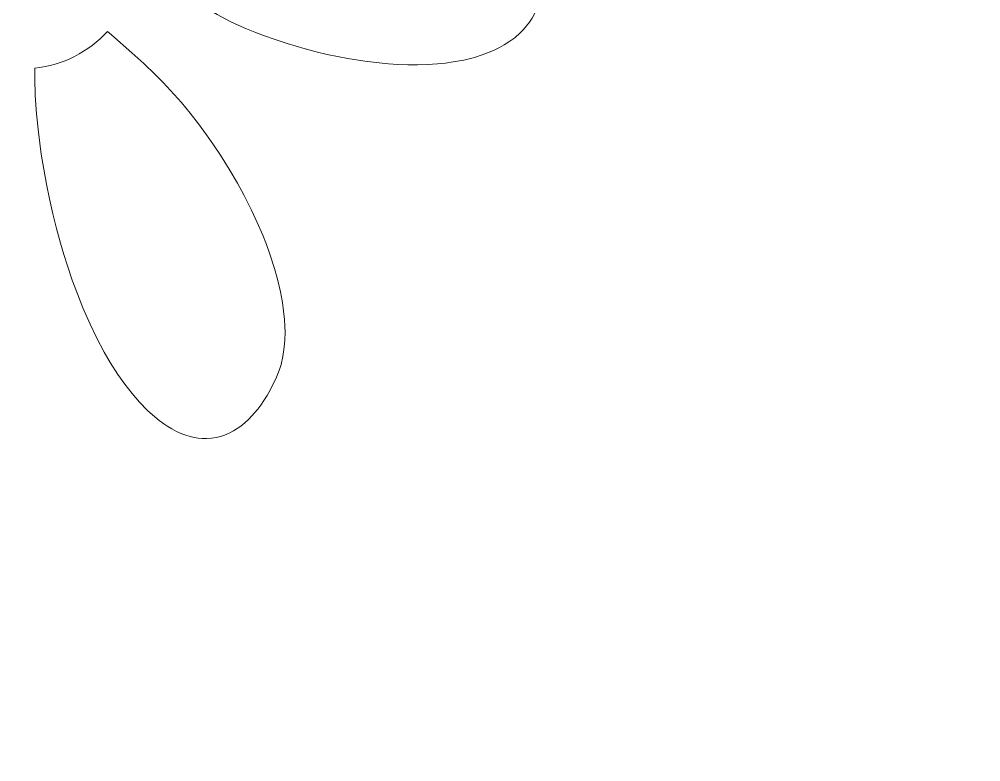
# Model space of a CAD drawing. Header units: centimetres. Extents: x -59 to 59, y -29 to 29.
# Drawn here: x 32.778 to 34.993, y 7.282 to 8.994 of the extents above; entities that cross this region are included whole.
import ezdxf

# ---------------------------------------------------------------- set-up
doc = ezdxf.new("R2010")
doc.units = ezdxf.units.CM
doc.header["$MEASUREMENT"] = 0
doc.layers.add('Camada 1', color=7, linetype='Continuous')

msp = doc.modelspace()

# ---------------------------------------------------------------- linework, layer by layer
at = {"layer": 'Camada 1', "color": 250, "lineweight": 9}
msp.add_open_spline([(44.87208, 9.04651), (45.82819, 9.51826), (46.94647, 9.81469), (48.06476, 10.11115), (48.06476, 10.11115), (48.06476, 10.11115), (49.06475, 10.30105), (49.06475, 10.30105), (49.06475, 10.30105), (49.06475, 10.30105), (49.06475, 29.10275), (49.06475, 29.10275), (49.06475, 29.10275), (49.06475, 29.10275), (24.06474, 29.10275), (24.06474, 29.10275), (24.06474, 29.10275), (24.06474, 29.10275), (24.06474, 10.30105), (24.06474, 10.30105), (24.06474, 10.30105), (24.06474, 10.30105), (25.06473, 10.11115), (25.06473, 10.11115), (25.06473, 10.11115), (26.18302, 9.81469), (27.3013, 9.51826), (28.25741, 9.04651), (28.25741, 9.04651), (29.21352, 8.57475), (30.00745, 7.92769), (30.71826, 7.49258), (30.71826, 7.49258), (31.42908, 7.05747), (32.0568, 6.83431), (32.71904, 6.79156), (32.71904, 6.79156), (33.38125, 6.74882), (34.07798, 6.88647), (34.72469, 7.13647), (34.72469, 7.13647), (35.37139, 7.38647), (35.96807, 7.74882), (36.56474, 8.11115), (36.56474, 8.11115), (37.16141, 7.74882), (37.7581, 7.38647), (38.4048, 7.13647), (38.4048, 7.13647), (39.05151, 6.88647), (39.74824, 6.74882), (40.41045, 6.79156), (40.41045, 6.79156), (41.0727, 6.83431), (41.70041, 7.05747), (42.41123, 7.49258), (42.41123, 7.49258), (43.12204, 7.92769), (43.91598, 8.57475), (44.87208, 9.04651)], degree=3, knots=[0, 0, 0, 0, 0.0625, 0.0625, 0.0625, 0.0625, 0.125, 0.125, 0.125, 0.125, 0.1875, 0.1875, 0.1875, 0.1875, 0.25, 0.25, 0.25, 0.25, 0.3125, 0.3125, 0.3125, 0.3125, 0.375, 0.375, 0.375, 0.375, 0.4375, 0.4375, 0.4375, 0.4375, 0.5, 0.5, 0.5, 0.5, 0.5625, 0.5625, 0.5625, 0.5625, 0.625, 0.625, 0.625, 0.625, 0.6875, 0.6875, 0.6875, 0.6875, 0.75, 0.75, 0.75, 0.75, 0.8125, 0.8125, 0.8125, 0.8125, 0.875, 0.875, 0.875, 0.875, 1, 1, 1, 1], dxfattribs=at)
at = {"layer": 'Camada 1', "color": 1, "lineweight": 9}
for points, knots in [([(33.05326, 9.33592), (33.05326, 9.33592), (33.0554, 9.33302), (33.0554, 9.33302), (33.0554, 9.33302), (33.0554, 9.33302), (33.05702, 9.32968), (33.05702, 9.32968), (33.05702, 9.32968), (33.05702, 9.32968), (33.05932, 9.32298), (33.05932, 9.32298), (33.05932, 9.32298), (33.05932, 9.32298), (33.063, 9.3107), (33.063, 9.3107), (33.063, 9.3107), (33.063, 9.3107), (33.06611, 9.29826), (33.06611, 9.29826), (33.06611, 9.29826), (33.06611, 9.29826), (33.06903, 9.28357), (33.06903, 9.28357), (33.06903, 9.28357), (33.06903, 9.28357), (33.07121, 9.26874), (33.07121, 9.26874), (33.07121, 9.26874), (33.07121, 9.26874), (33.07256, 9.25526), (33.07256, 9.25526), (33.07256, 9.25526), (33.07256, 9.25526), (33.07329, 9.24173), (33.07329, 9.24173), (33.07329, 9.24173), (33.07329, 9.24173), (33.07337, 9.22572), (33.07337, 9.22572), (33.07337, 9.22572), (33.07337, 9.22572), (33.0726, 9.20974), (33.0726, 9.20974), (33.0726, 9.20974), (33.0726, 9.20974), (33.07135, 9.19654), (33.07135, 9.19654), (33.07135, 9.19654), (33.07135, 9.19654), (33.06953, 9.18341), (33.06953, 9.18341), (33.06953, 9.18341), (33.06953, 9.18341), (33.06692, 9.16922), (33.06692, 9.16922), (33.06692, 9.16922), (33.06692, 9.16922), (33.06367, 9.15517), (33.06367, 9.15517), (33.06367, 9.15517), (33.06367, 9.15517), (33.06037, 9.14326), (33.06037, 9.14326), (33.06037, 9.14326), (33.06037, 9.14326), (33.0566, 9.1315), (33.0566, 9.1315), (33.0566, 9.1315), (33.0566, 9.1315), (33.05346, 9.1228), (33.05346, 9.1228), (33.05346, 9.1228), (33.05346, 9.1228), (33.05695, 9.12086), (33.05695, 9.12086), (33.05695, 9.12086), (33.05695, 9.12086), (33.06012, 9.1184), (33.06012, 9.1184), (33.06012, 9.1184), (33.06012, 9.1184), (33.06453, 9.11518), (33.06453, 9.11518), (33.06453, 9.11518), (33.06453, 9.11518), (33.08475, 9.10057), (33.08475, 9.10057), (33.08475, 9.10057), (33.08475, 9.10057), (33.10576, 9.08609), (33.10576, 9.08609), (33.10576, 9.08609), (33.10576, 9.08609), (33.1541, 9.05376), (33.1541, 9.05376), (33.1541, 9.05376), (33.1541, 9.05376), (33.17662, 9.03908), (33.17662, 9.03908), (33.17662, 9.03908), (33.17662, 9.03908), (33.19937, 9.0248), (33.19937, 9.0248), (33.19937, 9.0248), (33.19937, 9.0248), (33.23409, 9.00446), (33.23409, 9.00446), (33.23409, 9.00446), (33.23409, 9.00446), (33.26371, 8.98887), (33.26371, 8.98887), (33.26371, 8.98887), (33.26371, 8.98887), (33.28232, 8.98004), (33.28232, 8.98004), (33.28232, 8.98004), (33.28232, 8.98004), (33.30119, 8.97182), (33.30119, 8.97182), (33.30119, 8.97182), (33.30119, 8.97182), (33.32076, 8.96393), (33.32076, 8.96393), (33.32076, 8.96393), (33.32076, 8.96393), (33.34051, 8.95651), (33.34051, 8.95651), (33.34051, 8.95651), (33.34051, 8.95651), (33.36782, 8.94692), (33.36782, 8.94692), (33.36782, 8.94692), (33.36782, 8.94692), (33.3953, 8.93785), (33.3953, 8.93785), (33.3953, 8.93785), (33.3953, 8.93785), (33.43699, 8.92549), (33.43699, 8.92549), (33.43699, 8.92549), (33.43699, 8.92549), (33.46224, 8.91889), (33.46224, 8.91889), (33.46224, 8.91889), (33.46224, 8.91889), (33.48762, 8.91289), (33.48762, 8.91289), (33.48762, 8.91289), (33.48762, 8.91289), (33.51112, 8.90786), (33.51112, 8.90786), (33.51112, 8.90786), (33.51112, 8.90786), (33.53472, 8.90334), (33.53472, 8.90334), (33.53472, 8.90334), (33.53472, 8.90334), (33.57413, 8.89708), (33.57413, 8.89708), (33.57413, 8.89708), (33.57413, 8.89708), (33.60714, 8.89313), (33.60714, 8.89313), (33.60714, 8.89313), (33.60714, 8.89313), (33.62849, 8.89122), (33.62849, 8.89122), (33.62849, 8.89122), (33.62849, 8.89122), (33.64989, 8.88984), (33.64989, 8.88984), (33.64989, 8.88984), (33.64989, 8.88984), (33.67281, 8.88901), (33.67281, 8.88901), (33.67281, 8.88901), (33.67281, 8.88901), (33.69575, 8.8889), (33.69575, 8.8889), (33.69575, 8.8889), (33.69575, 8.8889), (33.71867, 8.88956), (33.71867, 8.88956), (33.71867, 8.88956), (33.71867, 8.88956), (33.74155, 8.89107), (33.74155, 8.89107), (33.74155, 8.89107), (33.74155, 8.89107), (33.75976, 8.89292), (33.75976, 8.89292), (33.75976, 8.89292), (33.75976, 8.89292), (33.77789, 8.89541), (33.77789, 8.89541), (33.77789, 8.89541), (33.77789, 8.89541), (33.80229, 8.89993), (33.80229, 8.89993), (33.80229, 8.89993), (33.80229, 8.89993), (33.82665, 8.90596), (33.82665, 8.90596), (33.82665, 8.90596), (33.82665, 8.90596), (33.8448, 8.91165), (33.8448, 8.91165), (33.8448, 8.91165), (33.8448, 8.91165), (33.86261, 8.9184), (33.86261, 8.9184), (33.86261, 8.9184), (33.86261, 8.9184), (33.87344, 8.92318), (33.87344, 8.92318), (33.87344, 8.92318), (33.87344, 8.92318), (33.88406, 8.92844), (33.88406, 8.92844), (33.88406, 8.92844), (33.88406, 8.92844), (33.89515, 8.93464), (33.89515, 8.93464), (33.89515, 8.93464), (33.89515, 8.93464), (33.90589, 8.94145), (33.90589, 8.94145), (33.90589, 8.94145), (33.90589, 8.94145), (33.91942, 8.95142), (33.91942, 8.95142), (33.91942, 8.95142), (33.91942, 8.95142), (33.93206, 8.96253), (33.93206, 8.96253), (33.93206, 8.96253), (33.93206, 8.96253), (33.93965, 8.97031), (33.93965, 8.97031), (33.93965, 8.97031), (33.93965, 8.97031), (33.94673, 8.97857), (33.94673, 8.97857), (33.94673, 8.97857), (33.94673, 8.97857), (33.95336, 8.98734), (33.95336, 8.98734), (33.95336, 8.98734), (33.95336, 8.98734), (33.9594, 8.99654), (33.9594, 8.99654), (33.9594, 8.99654), (33.9594, 8.99654), (33.96775, 9.01228), (33.96775, 9.01228), (33.96775, 9.01228), (33.96775, 9.01228), (33.97569, 9.03155), (33.97569, 9.03155), (33.97569, 9.03155), (33.97569, 9.03155), (33.98067, 9.04584), (33.98067, 9.04584), (33.98067, 9.04584), (33.98067, 9.04584), (33.98515, 9.06029), (33.98515, 9.06029), (33.98515, 9.06029), (33.98515, 9.06029), (33.98892, 9.07439), (33.98892, 9.07439), (33.98892, 9.07439), (33.98892, 9.07439), (33.9921, 9.08863), (33.9921, 9.08863), (33.9921, 9.08863), (33.9921, 9.08863), (33.99579, 9.11034), (33.99579, 9.11034), (33.99579, 9.11034), (33.99579, 9.11034), (33.99805, 9.13225), (33.99805, 9.13225), (33.99805, 9.13225), (33.99805, 9.13225), (33.99868, 9.14563), (33.99868, 9.14563), (33.99868, 9.14563), (33.99868, 9.14563), (33.99874, 9.15903), (33.99874, 9.15903), (33.99874, 9.15903), (33.99874, 9.15903), (33.9981, 9.17412), (33.9981, 9.17412), (33.9981, 9.17412), (33.9981, 9.17412), (33.9967, 9.18916), (33.9967, 9.18916), (33.9967, 9.18916), (33.9967, 9.18916), (33.99408, 9.20673), (33.99408, 9.20673), (33.99408, 9.20673), (33.99408, 9.20673), (33.9895, 9.22752), (33.9895, 9.22752), (33.9895, 9.22752), (33.9895, 9.22752), (33.98317, 9.24852), (33.98317, 9.24852), (33.98317, 9.24852), (33.98317, 9.24852), (33.97721, 9.26437), (33.97721, 9.26437), (33.97721, 9.26437), (33.97721, 9.26437), (33.97037, 9.27984), (33.97037, 9.27984), (33.97037, 9.27984), (33.97037, 9.27984), (33.96046, 9.29898), (33.96046, 9.29898), (33.96046, 9.29898), (33.96046, 9.29898), (33.9493, 9.3174), (33.9493, 9.3174), (33.9493, 9.3174), (33.9493, 9.3174), (33.93776, 9.33404), (33.93776, 9.33404), (33.93776, 9.33404), (33.93776, 9.33404), (33.92691, 9.34802), (33.92691, 9.34802), (33.92691, 9.34802), (33.92691, 9.34802), (33.91541, 9.36146), (33.91541, 9.36146), (33.91541, 9.36146), (33.91541, 9.36146), (33.89817, 9.37947), (33.89817, 9.37947), (33.89817, 9.37947), (33.89817, 9.37947), (33.88286, 9.39374), (33.88286, 9.39374), (33.88286, 9.39374), (33.88286, 9.39374), (33.86688, 9.40721), (33.86688, 9.40721), (33.86688, 9.40721), (33.86688, 9.40721), (33.85443, 9.41684), (33.85443, 9.41684), (33.85443, 9.41684), (33.85443, 9.41684), (33.84166, 9.42602), (33.84166, 9.42602), (33.84166, 9.42602), (33.84166, 9.42602), (33.82361, 9.43792), (33.82361, 9.43792), (33.82361, 9.43792), (33.82361, 9.43792), (33.80506, 9.44899), (33.80506, 9.44899), (33.80506, 9.44899), (33.80506, 9.44899), (33.78422, 9.46016), (33.78422, 9.46016), (33.78422, 9.46016), (33.78422, 9.46016), (33.76289, 9.47033), (33.76289, 9.47033), (33.76289, 9.47033), (33.76289, 9.47033), (33.74441, 9.47822), (33.74441, 9.47822), (33.74441, 9.47822), (33.74441, 9.47822), (33.72565, 9.4854), (33.72565, 9.4854), (33.72565, 9.4854), (33.72565, 9.4854), (33.70615, 9.49203), (33.70615, 9.49203), (33.70615, 9.49203), (33.70615, 9.49203), (33.68643, 9.49793), (33.68643, 9.49793), (33.68643, 9.49793), (33.68643, 9.49793), (33.66286, 9.50396), (33.66286, 9.50396), (33.66286, 9.50396), (33.66286, 9.50396), (33.63906, 9.50897), (33.63906, 9.50897), (33.63906, 9.50897), (33.63906, 9.50897), (33.62159, 9.51199), (33.62159, 9.51199), (33.62159, 9.51199), (33.62159, 9.51199), (33.60404, 9.51446), (33.60404, 9.51446), (33.60404, 9.51446), (33.60404, 9.51446), (33.57785, 9.51715), (33.57785, 9.51715), (33.57785, 9.51715), (33.57785, 9.51715), (33.55157, 9.51866), (33.55157, 9.51866), (33.55157, 9.51866), (33.55157, 9.51866), (33.53041, 9.51903), (33.53041, 9.51903), (33.53041, 9.51903), (33.53041, 9.51903), (33.50924, 9.51865), (33.50924, 9.51865), (33.50924, 9.51865), (33.50924, 9.51865), (33.48677, 9.51742), (33.48677, 9.51742), (33.48677, 9.51742), (33.48677, 9.51742), (33.46436, 9.51535), (33.46436, 9.51535), (33.46436, 9.51535), (33.46436, 9.51535), (33.43562, 9.51145), (33.43562, 9.51145), (33.43562, 9.51145), (33.43562, 9.51145), (33.40709, 9.50618), (33.40709, 9.50618), (33.40709, 9.50618), (33.40709, 9.50618), (33.38044, 9.5), (33.38044, 9.5), (33.38044, 9.5), (33.38044, 9.5), (33.35729, 9.49359), (33.35729, 9.49359), (33.35729, 9.49359), (33.35729, 9.49359), (33.3344, 9.4863), (33.3344, 9.4863), (33.3344, 9.4863), (33.3344, 9.4863), (33.31752, 9.48031), (33.31752, 9.48031), (33.31752, 9.48031), (33.31752, 9.48031), (33.30082, 9.47382), (33.30082, 9.47382), (33.30082, 9.47382), (33.30082, 9.47382), (33.28288, 9.46626), (33.28288, 9.46626), (33.28288, 9.46626), (33.28288, 9.46626), (33.26511, 9.45825), (33.26511, 9.45825), (33.26511, 9.45825), (33.26511, 9.45825), (33.2273, 9.43984), (33.2273, 9.43984), (33.2273, 9.43984), (33.2273, 9.43984), (33.18659, 9.41795), (33.18659, 9.41795), (33.18659, 9.41795), (33.18659, 9.41795), (33.15531, 9.3998), (33.15531, 9.3998), (33.15531, 9.3998), (33.15531, 9.3998), (33.12452, 9.38082), (33.12452, 9.38082), (33.12452, 9.38082), (33.12452, 9.38082), (33.07226, 9.34746), (33.07226, 9.34746), (33.07226, 9.34746), (33.07226, 9.34746), (33.0637, 9.34186), (33.0637, 9.34186), (33.0637, 9.34186), (33.0637, 9.34186), (33.05487, 9.33673), (33.05487, 9.33673), (33.05487, 9.33673), (33.05487, 9.33673), (33.05326, 9.33592), (33.05326, 9.33592), (33.05326, 9.33592), (33.05326, 9.33592), (33.05326, 9.33592), (33.05326, 9.33592)], [0, 0, 0, 0, 0.007874, 0.007874, 0.007874, 0.007874, 0.015748, 0.015748, 0.015748, 0.015748, 0.023622, 0.023622, 0.023622, 0.023622, 0.0314961, 0.0314961, 0.0314961, 0.0314961, 0.0393701, 0.0393701, 0.0393701, 0.0393701, 0.0472441, 0.0472441, 0.0472441, 0.0472441, 0.0551181, 0.0551181, 0.0551181, 0.0551181, 0.0629921, 0.0629921, 0.0629921, 0.0629921, 0.0708661, 0.0708661, 0.0708661, 0.0708661, 0.0787402, 0.0787402, 0.0787402, 0.0787402, 0.0866142, 0.0866142, 0.0866142, 0.0866142, 0.0944882, 0.0944882, 0.0944882, 0.0944882, 0.1023622, 0.1023622, 0.1023622, 0.1023622, 0.1102362, 0.1102362, 0.1102362, 0.1102362, 0.1181102, 0.1181102, 0.1181102, 0.1181102, 0.1259843, 0.1259843, 0.1259843, 0.1259843, 0.1338583, 0.1338583, 0.1338583, 0.1338583, 0.1417323, 0.1417323, 0.1417323, 0.1417323, 0.1496063, 0.1496063, 0.1496063, 0.1496063, 0.1574803, 0.1574803, 0.1574803, 0.1574803, 0.1653543, 0.1653543, 0.1653543, 0.1653543, 0.1732283, 0.1732283, 0.1732283, 0.1732283, 0.1811024, 0.1811024, 0.1811024, 0.1811024, 0.1889764, 0.1889764, 0.1889764, 0.1889764, 0.1968504, 0.1968504, 0.1968504, 0.1968504, 0.2047244, 0.2047244, 0.2047244, 0.2047244, 0.2125984, 0.2125984, 0.2125984, 0.2125984, 0.2204724, 0.2204724, 0.2204724, 0.2204724, 0.2283465, 0.2283465, 0.2283465, 0.2283465, 0.2362205, 0.2362205, 0.2362205, 0.2362205, 0.2440945, 0.2440945, 0.2440945, 0.2440945, 0.2519685, 0.2519685, 0.2519685, 0.2519685, 0.2598425, 0.2598425, 0.2598425, 0.2598425, 0.2677165, 0.2677165, 0.2677165, 0.2677165, 0.2755906, 0.2755906, 0.2755906, 0.2755906, 0.2834646, 0.2834646, 0.2834646, 0.2834646, 0.2913386, 0.2913386, 0.2913386, 0.2913386, 0.2992126, 0.2992126, 0.2992126, 0.2992126, 0.3070866, 0.3070866, 0.3070866, 0.3070866, 0.3149606, 0.3149606, 0.3149606, 0.3149606, 0.3228346, 0.3228346, 0.3228346, 0.3228346, 0.3307087, 0.3307087, 0.3307087, 0.3307087, 0.3385827, 0.3385827, 0.3385827, 0.3385827, 0.3464567, 0.3464567, 0.3464567, 0.3464567, 0.3543307, 0.3543307, 0.3543307, 0.3543307, 0.3622047, 0.3622047, 0.3622047, 0.3622047, 0.3700787, 0.3700787, 0.3700787, 0.3700787, 0.3779528, 0.3779528, 0.3779528, 0.3779528, 0.3858268, 0.3858268, 0.3858268, 0.3858268, 0.3937008, 0.3937008, 0.3937008, 0.3937008, 0.4015748, 0.4015748, 0.4015748, 0.4015748, 0.4094488, 0.4094488, 0.4094488, 0.4094488, 0.4173228, 0.4173228, 0.4173228, 0.4173228, 0.4251969, 0.4251969, 0.4251969, 0.4251969, 0.4330709, 0.4330709, 0.4330709, 0.4330709, 0.4409449, 0.4409449, 0.4409449, 0.4409449, 0.4488189, 0.4488189, 0.4488189, 0.4488189, 0.4566929, 0.4566929, 0.4566929, 0.4566929, 0.4645669, 0.4645669, 0.4645669, 0.4645669, 0.4724409, 0.4724409, 0.4724409, 0.4724409, 0.480315, 0.480315, 0.480315, 0.480315, 0.488189, 0.488189, 0.488189, 0.488189, 0.496063, 0.496063, 0.496063, 0.496063, 0.503937, 0.503937, 0.503937, 0.503937, 0.511811, 0.511811, 0.511811, 0.511811, 0.519685, 0.519685, 0.519685, 0.519685, 0.5275591, 0.5275591, 0.5275591, 0.5275591, 0.5354331, 0.5354331, 0.5354331, 0.5354331, 0.5433071, 0.5433071, 0.5433071, 0.5433071, 0.5511811, 0.5511811, 0.5511811, 0.5511811, 0.5590551, 0.5590551, 0.5590551, 0.5590551, 0.5669291, 0.5669291, 0.5669291, 0.5669291, 0.5748031, 0.5748031, 0.5748031, 0.5748031, 0.5826772, 0.5826772, 0.5826772, 0.5826772, 0.5905512, 0.5905512, 0.5905512, 0.5905512, 0.5984252, 0.5984252, 0.5984252, 0.5984252, 0.6062992, 0.6062992, 0.6062992, 0.6062992, 0.6141732, 0.6141732, 0.6141732, 0.6141732, 0.6220472, 0.6220472, 0.6220472, 0.6220472, 0.6299213, 0.6299213, 0.6299213, 0.6299213, 0.6377953, 0.6377953, 0.6377953, 0.6377953, 0.6456693, 0.6456693, 0.6456693, 0.6456693, 0.6535433, 0.6535433, 0.6535433, 0.6535433, 0.6614173, 0.6614173, 0.6614173, 0.6614173, 0.6692913, 0.6692913, 0.6692913, 0.6692913, 0.6771654, 0.6771654, 0.6771654, 0.6771654, 0.6850394, 0.6850394, 0.6850394, 0.6850394, 0.6929134, 0.6929134, 0.6929134, 0.6929134, 0.7007874, 0.7007874, 0.7007874, 0.7007874, 0.7086614, 0.7086614, 0.7086614, 0.7086614, 0.7165354, 0.7165354, 0.7165354, 0.7165354, 0.7244094, 0.7244094, 0.7244094, 0.7244094, 0.7322835, 0.7322835, 0.7322835, 0.7322835, 0.7401575, 0.7401575, 0.7401575, 0.7401575, 0.7480315, 0.7480315, 0.7480315, 0.7480315, 0.7559055, 0.7559055, 0.7559055, 0.7559055, 0.7637795, 0.7637795, 0.7637795, 0.7637795, 0.7716535, 0.7716535, 0.7716535, 0.7716535, 0.7795276, 0.7795276, 0.7795276, 0.7795276, 0.7874016, 0.7874016, 0.7874016, 0.7874016, 0.7952756, 0.7952756, 0.7952756, 0.7952756, 0.8031496, 0.8031496, 0.8031496, 0.8031496, 0.8110236, 0.8110236, 0.8110236, 0.8110236, 0.8188976, 0.8188976, 0.8188976, 0.8188976, 0.8267717, 0.8267717, 0.8267717, 0.8267717, 0.8346457, 0.8346457, 0.8346457, 0.8346457, 0.8425197, 0.8425197, 0.8425197, 0.8425197, 0.8503937, 0.8503937, 0.8503937, 0.8503937, 0.8582677, 0.8582677, 0.8582677, 0.8582677, 0.8661417, 0.8661417, 0.8661417, 0.8661417, 0.8740157, 0.8740157, 0.8740157, 0.8740157, 0.8818898, 0.8818898, 0.8818898, 0.8818898, 0.8897638, 0.8897638, 0.8897638, 0.8897638, 0.8976378, 0.8976378, 0.8976378, 0.8976378, 0.9055118, 0.9055118, 0.9055118, 0.9055118, 0.9133858, 0.9133858, 0.9133858, 0.9133858, 0.9212598, 0.9212598, 0.9212598, 0.9212598, 0.9291339, 0.9291339, 0.9291339, 0.9291339, 0.9370079, 0.9370079, 0.9370079, 0.9370079, 0.9448819, 0.9448819, 0.9448819, 0.9448819, 0.9527559, 0.9527559, 0.9527559, 0.9527559, 0.9606299, 0.9606299, 0.9606299, 0.9606299, 0.9685039, 0.9685039, 0.9685039, 0.9685039, 0.976378, 0.976378, 0.976378, 0.976378, 0.984252, 0.984252, 0.984252, 0.984252, 1, 1, 1, 1]), ([(32.98113, 8.96575), (32.98113, 8.96575), (32.97275, 8.95707), (32.97275, 8.95707), (32.97275, 8.95707), (32.97275, 8.95707), (32.964, 8.94878), (32.964, 8.94878), (32.964, 8.94878), (32.964, 8.94878), (32.95497, 8.94094), (32.95497, 8.94094), (32.95497, 8.94094), (32.95497, 8.94094), (32.94561, 8.93351), (32.94561, 8.93351), (32.94561, 8.93351), (32.94561, 8.93351), (32.93595, 8.92653), (32.93595, 8.92653), (32.93595, 8.92653), (32.93595, 8.92653), (32.926, 8.91998), (32.926, 8.91998), (32.926, 8.91998), (32.926, 8.91998), (32.91574, 8.91387), (32.91574, 8.91387), (32.91574, 8.91387), (32.91574, 8.91387), (32.90523, 8.90821), (32.90523, 8.90821), (32.90523, 8.90821), (32.90523, 8.90821), (32.8944, 8.903), (32.8944, 8.903), (32.8944, 8.903), (32.8944, 8.903), (32.88334, 8.89829), (32.88334, 8.89829), (32.88334, 8.89829), (32.88334, 8.89829), (32.87211, 8.89411), (32.87211, 8.89411), (32.87211, 8.89411), (32.87211, 8.89411), (32.8607, 8.89046), (32.8607, 8.89046), (32.8607, 8.89046), (32.8607, 8.89046), (32.84914, 8.88734), (32.84914, 8.88734), (32.84914, 8.88734), (32.84914, 8.88734), (32.83745, 8.88477), (32.83745, 8.88477), (32.83745, 8.88477), (32.83745, 8.88477), (32.82563, 8.88275), (32.82563, 8.88275), (32.82563, 8.88275), (32.82563, 8.88275), (32.81375, 8.88129), (32.81375, 8.88129), (32.81375, 8.88129), (32.81375, 8.88129), (32.81369, 8.85749), (32.81369, 8.85749), (32.81369, 8.85749), (32.81369, 8.85749), (32.81483, 8.81783), (32.81483, 8.81783), (32.81483, 8.81783), (32.81483, 8.81783), (32.81762, 8.77557), (32.81762, 8.77557), (32.81762, 8.77557), (32.81762, 8.77557), (32.82183, 8.73341), (32.82183, 8.73341), (32.82183, 8.73341), (32.82183, 8.73341), (32.82865, 8.68306), (32.82865, 8.68306), (32.82865, 8.68306), (32.82865, 8.68306), (32.83431, 8.64853), (32.83431, 8.64853), (32.83431, 8.64853), (32.83431, 8.64853), (32.84063, 8.61412), (32.84063, 8.61412), (32.84063, 8.61412), (32.84063, 8.61412), (32.84764, 8.57982), (32.84764, 8.57982), (32.84764, 8.57982), (32.84764, 8.57982), (32.85534, 8.54569), (32.85534, 8.54569), (32.85534, 8.54569), (32.85534, 8.54569), (32.86376, 8.51175), (32.86376, 8.51175), (32.86376, 8.51175), (32.86376, 8.51175), (32.87292, 8.47801), (32.87292, 8.47801), (32.87292, 8.47801), (32.87292, 8.47801), (32.88067, 8.45159), (32.88067, 8.45159), (32.88067, 8.45159), (32.88067, 8.45159), (32.88891, 8.42532), (32.88891, 8.42532), (32.88891, 8.42532), (32.88891, 8.42532), (32.89988, 8.39288), (32.89988, 8.39288), (32.89988, 8.39288), (32.89988, 8.39288), (32.9117, 8.36074), (32.9117, 8.36074), (32.9117, 8.36074), (32.9117, 8.36074), (32.92441, 8.32898), (32.92441, 8.32898), (32.92441, 8.32898), (32.92441, 8.32898), (32.94092, 8.29142), (32.94092, 8.29142), (32.94092, 8.29142), (32.94092, 8.29142), (32.95578, 8.26066), (32.95578, 8.26066), (32.95578, 8.26066), (32.95578, 8.26066), (32.97379, 8.22665), (32.97379, 8.22665), (32.97379, 8.22665), (32.97379, 8.22665), (32.9876, 8.20287), (32.9876, 8.20287), (32.9876, 8.20287), (32.9876, 8.20287), (33.0053, 8.17508), (33.0053, 8.17508), (33.0053, 8.17508), (33.0053, 8.17508), (33.02108, 8.15266), (33.02108, 8.15266), (33.02108, 8.15266), (33.02108, 8.15266), (33.03789, 8.13103), (33.03789, 8.13103), (33.03789, 8.13103), (33.03789, 8.13103), (33.05508, 8.11107), (33.05508, 8.11107), (33.05508, 8.11107), (33.05508, 8.11107), (33.07364, 8.09204), (33.07364, 8.09204), (33.07364, 8.09204), (33.07364, 8.09204), (33.09011, 8.07729), (33.09011, 8.07729), (33.09011, 8.07729), (33.09011, 8.07729), (33.10035, 8.06906), (33.10035, 8.06906), (33.10035, 8.06906), (33.10035, 8.06906), (33.11094, 8.06131), (33.11094, 8.06131), (33.11094, 8.06131), (33.11094, 8.06131), (33.11989, 8.05538), (33.11989, 8.05538), (33.11989, 8.05538), (33.11989, 8.05538), (33.12909, 8.04987), (33.12909, 8.04987), (33.12909, 8.04987), (33.12909, 8.04987), (33.14047, 8.04388), (33.14047, 8.04388), (33.14047, 8.04388), (33.14047, 8.04388), (33.1522, 8.03867), (33.1522, 8.03867), (33.1522, 8.03867), (33.1522, 8.03867), (33.16177, 8.03511), (33.16177, 8.03511), (33.16177, 8.03511), (33.16177, 8.03511), (33.17155, 8.03217), (33.17155, 8.03217), (33.17155, 8.03217), (33.17155, 8.03217), (33.18077, 8.03004), (33.18077, 8.03004), (33.18077, 8.03004), (33.18077, 8.03004), (33.19012, 8.02853), (33.19012, 8.02853), (33.19012, 8.02853), (33.19012, 8.02853), (33.19953, 8.02767), (33.19953, 8.02767), (33.19953, 8.02767), (33.19953, 8.02767), (33.20898, 8.02749), (33.20898, 8.02749), (33.20898, 8.02749), (33.20898, 8.02749), (33.22044, 8.02821), (33.22044, 8.02821), (33.22044, 8.02821), (33.22044, 8.02821), (33.23179, 8.02999), (33.23179, 8.02999), (33.23179, 8.02999), (33.23179, 8.02999), (33.24127, 8.03234), (33.24127, 8.03234), (33.24127, 8.03234), (33.24127, 8.03234), (33.25056, 8.03539), (33.25056, 8.03539), (33.25056, 8.03539), (33.25056, 8.03539), (33.2614, 8.03994), (33.2614, 8.03994), (33.2614, 8.03994), (33.2614, 8.03994), (33.27183, 8.04537), (33.27183, 8.04537), (33.27183, 8.04537), (33.27183, 8.04537), (33.28023, 8.05056), (33.28023, 8.05056), (33.28023, 8.05056), (33.28023, 8.05056), (33.28831, 8.05627), (33.28831, 8.05627), (33.28831, 8.05627), (33.28831, 8.05627), (33.29763, 8.06376), (33.29763, 8.06376), (33.29763, 8.06376), (33.29763, 8.06376), (33.30647, 8.07182), (33.30647, 8.07182), (33.30647, 8.07182), (33.30647, 8.07182), (33.32016, 8.08639), (33.32016, 8.08639), (33.32016, 8.08639), (33.32016, 8.08639), (33.32734, 8.09515), (33.32734, 8.09515), (33.32734, 8.09515), (33.32734, 8.09515), (33.33415, 8.10423), (33.33415, 8.10423), (33.33415, 8.10423), (33.33415, 8.10423), (33.34169, 8.11521), (33.34169, 8.11521), (33.34169, 8.11521), (33.34169, 8.11521), (33.34876, 8.12652), (33.34876, 8.12652), (33.34876, 8.12652), (33.34876, 8.12652), (33.35668, 8.14046), (33.35668, 8.14046), (33.35668, 8.14046), (33.35668, 8.14046), (33.364, 8.15473), (33.364, 8.15473), (33.364, 8.15473), (33.364, 8.15473), (33.36906, 8.16541), (33.36906, 8.16541), (33.36906, 8.16541), (33.36906, 8.16541), (33.37375, 8.17627), (33.37375, 8.17627), (33.37375, 8.17627), (33.37375, 8.17627), (33.37768, 8.18698), (33.37768, 8.18698), (33.37768, 8.18698), (33.37768, 8.18698), (33.38101, 8.19791), (33.38101, 8.19791), (33.38101, 8.19791), (33.38101, 8.19791), (33.38531, 8.21647), (33.38531, 8.21647), (33.38531, 8.21647), (33.38531, 8.21647), (33.38844, 8.23784), (33.38844, 8.23784), (33.38844, 8.23784), (33.38844, 8.23784), (33.38978, 8.2547), (33.38978, 8.2547), (33.38978, 8.2547), (33.38978, 8.2547), (33.39023, 8.27162), (33.39023, 8.27162), (33.39023, 8.27162), (33.39023, 8.27162), (33.38993, 8.28686), (33.38993, 8.28686), (33.38993, 8.28686), (33.38993, 8.28686), (33.38902, 8.30208), (33.38902, 8.30208), (33.38902, 8.30208), (33.38902, 8.30208), (33.38705, 8.32143), (33.38705, 8.32143), (33.38705, 8.32143), (33.38705, 8.32143), (33.38428, 8.34068), (33.38428, 8.34068), (33.38428, 8.34068), (33.38428, 8.34068), (33.37969, 8.36541), (33.37969, 8.36541), (33.37969, 8.36541), (33.37969, 8.36541), (33.37282, 8.3948), (33.37282, 8.3948), (33.37282, 8.3948), (33.37282, 8.3948), (33.36608, 8.41903), (33.36608, 8.41903), (33.36608, 8.41903), (33.36608, 8.41903), (33.35523, 8.45253), (33.35523, 8.45253), (33.35523, 8.45253), (33.35523, 8.45253), (33.34726, 8.47439), (33.34726, 8.47439), (33.34726, 8.47439), (33.34726, 8.47439), (33.33873, 8.49603), (33.33873, 8.49603), (33.33873, 8.49603), (33.33873, 8.49603), (33.32629, 8.52519), (33.32629, 8.52519), (33.32629, 8.52519), (33.32629, 8.52519), (33.31296, 8.55398), (33.31296, 8.55398), (33.31296, 8.55398), (33.31296, 8.55398), (33.29586, 8.58797), (33.29586, 8.58797), (33.29586, 8.58797), (33.29586, 8.58797), (33.28072, 8.61583), (33.28072, 8.61583), (33.28072, 8.61583), (33.28072, 8.61583), (33.26157, 8.64864), (33.26157, 8.64864), (33.26157, 8.64864), (33.26157, 8.64864), (33.24144, 8.68072), (33.24144, 8.68072), (33.24144, 8.68072), (33.24144, 8.68072), (33.22579, 8.70433), (33.22579, 8.70433), (33.22579, 8.70433), (33.22579, 8.70433), (33.20963, 8.72758), (33.20963, 8.72758), (33.20963, 8.72758), (33.20963, 8.72758), (33.19104, 8.75295), (33.19104, 8.75295), (33.19104, 8.75295), (33.19104, 8.75295), (33.17173, 8.77776), (33.17173, 8.77776), (33.17173, 8.77776), (33.17173, 8.77776), (33.15167, 8.80192), (33.15167, 8.80192), (33.15167, 8.80192), (33.15167, 8.80192), (33.12657, 8.82996), (33.12657, 8.82996), (33.12657, 8.82996), (33.12657, 8.82996), (33.10937, 8.84797), (33.10937, 8.84797), (33.10937, 8.84797), (33.10937, 8.84797), (33.09183, 8.86564), (33.09183, 8.86564), (33.09183, 8.86564), (33.09183, 8.86564), (33.06493, 8.89156), (33.06493, 8.89156), (33.06493, 8.89156), (33.06493, 8.89156), (33.03744, 8.91684), (33.03744, 8.91684), (33.03744, 8.91684), (33.03744, 8.91684), (32.99061, 8.95773), (32.99061, 8.95773), (32.99061, 8.95773), (32.99061, 8.95773), (32.98113, 8.96575), (32.98113, 8.96575), (32.98113, 8.96575), (32.98113, 8.96575), (32.98113, 8.96575), (32.98113, 8.96575)], [0, 0, 0, 0, 0.0091743, 0.0091743, 0.0091743, 0.0091743, 0.0183486, 0.0183486, 0.0183486, 0.0183486, 0.0275229, 0.0275229, 0.0275229, 0.0275229, 0.0366972, 0.0366972, 0.0366972, 0.0366972, 0.0458716, 0.0458716, 0.0458716, 0.0458716, 0.0550459, 0.0550459, 0.0550459, 0.0550459, 0.0642202, 0.0642202, 0.0642202, 0.0642202, 0.0733945, 0.0733945, 0.0733945, 0.0733945, 0.0825688, 0.0825688, 0.0825688, 0.0825688, 0.0917431, 0.0917431, 0.0917431, 0.0917431, 0.1009174, 0.1009174, 0.1009174, 0.1009174, 0.1100917, 0.1100917, 0.1100917, 0.1100917, 0.1192661, 0.1192661, 0.1192661, 0.1192661, 0.1284404, 0.1284404, 0.1284404, 0.1284404, 0.1376147, 0.1376147, 0.1376147, 0.1376147, 0.146789, 0.146789, 0.146789, 0.146789, 0.1559633, 0.1559633, 0.1559633, 0.1559633, 0.1651376, 0.1651376, 0.1651376, 0.1651376, 0.1743119, 0.1743119, 0.1743119, 0.1743119, 0.1834862, 0.1834862, 0.1834862, 0.1834862, 0.1926606, 0.1926606, 0.1926606, 0.1926606, 0.2018349, 0.2018349, 0.2018349, 0.2018349, 0.2110092, 0.2110092, 0.2110092, 0.2110092, 0.2201835, 0.2201835, 0.2201835, 0.2201835, 0.2293578, 0.2293578, 0.2293578, 0.2293578, 0.2385321, 0.2385321, 0.2385321, 0.2385321, 0.2477064, 0.2477064, 0.2477064, 0.2477064, 0.2568807, 0.2568807, 0.2568807, 0.2568807, 0.266055, 0.266055, 0.266055, 0.266055, 0.2752294, 0.2752294, 0.2752294, 0.2752294, 0.2844037, 0.2844037, 0.2844037, 0.2844037, 0.293578, 0.293578, 0.293578, 0.293578, 0.3027523, 0.3027523, 0.3027523, 0.3027523, 0.3119266, 0.3119266, 0.3119266, 0.3119266, 0.3211009, 0.3211009, 0.3211009, 0.3211009, 0.3302752, 0.3302752, 0.3302752, 0.3302752, 0.3394495, 0.3394495, 0.3394495, 0.3394495, 0.3486239, 0.3486239, 0.3486239, 0.3486239, 0.3577982, 0.3577982, 0.3577982, 0.3577982, 0.3669725, 0.3669725, 0.3669725, 0.3669725, 0.3761468, 0.3761468, 0.3761468, 0.3761468, 0.3853211, 0.3853211, 0.3853211, 0.3853211, 0.3944954, 0.3944954, 0.3944954, 0.3944954, 0.4036697, 0.4036697, 0.4036697, 0.4036697, 0.412844, 0.412844, 0.412844, 0.412844, 0.4220183, 0.4220183, 0.4220183, 0.4220183, 0.4311927, 0.4311927, 0.4311927, 0.4311927, 0.440367, 0.440367, 0.440367, 0.440367, 0.4495413, 0.4495413, 0.4495413, 0.4495413, 0.4587156, 0.4587156, 0.4587156, 0.4587156, 0.4678899, 0.4678899, 0.4678899, 0.4678899, 0.4770642, 0.4770642, 0.4770642, 0.4770642, 0.4862385, 0.4862385, 0.4862385, 0.4862385, 0.4954128, 0.4954128, 0.4954128, 0.4954128, 0.5045872, 0.5045872, 0.5045872, 0.5045872, 0.5137615, 0.5137615, 0.5137615, 0.5137615, 0.5229358, 0.5229358, 0.5229358, 0.5229358, 0.5321101, 0.5321101, 0.5321101, 0.5321101, 0.5412844, 0.5412844, 0.5412844, 0.5412844, 0.5504587, 0.5504587, 0.5504587, 0.5504587, 0.559633, 0.559633, 0.559633, 0.559633, 0.5688073, 0.5688073, 0.5688073, 0.5688073, 0.5779817, 0.5779817, 0.5779817, 0.5779817, 0.587156, 0.587156, 0.587156, 0.587156, 0.5963303, 0.5963303, 0.5963303, 0.5963303, 0.6055046, 0.6055046, 0.6055046, 0.6055046, 0.6146789, 0.6146789, 0.6146789, 0.6146789, 0.6238532, 0.6238532, 0.6238532, 0.6238532, 0.6330275, 0.6330275, 0.6330275, 0.6330275, 0.6422018, 0.6422018, 0.6422018, 0.6422018, 0.6513761, 0.6513761, 0.6513761, 0.6513761, 0.6605505, 0.6605505, 0.6605505, 0.6605505, 0.6697248, 0.6697248, 0.6697248, 0.6697248, 0.6788991, 0.6788991, 0.6788991, 0.6788991, 0.6880734, 0.6880734, 0.6880734, 0.6880734, 0.6972477, 0.6972477, 0.6972477, 0.6972477, 0.706422, 0.706422, 0.706422, 0.706422, 0.7155963, 0.7155963, 0.7155963, 0.7155963, 0.7247706, 0.7247706, 0.7247706, 0.7247706, 0.733945, 0.733945, 0.733945, 0.733945, 0.7431193, 0.7431193, 0.7431193, 0.7431193, 0.7522936, 0.7522936, 0.7522936, 0.7522936, 0.7614679, 0.7614679, 0.7614679, 0.7614679, 0.7706422, 0.7706422, 0.7706422, 0.7706422, 0.7798165, 0.7798165, 0.7798165, 0.7798165, 0.7889908, 0.7889908, 0.7889908, 0.7889908, 0.7981651, 0.7981651, 0.7981651, 0.7981651, 0.8073394, 0.8073394, 0.8073394, 0.8073394, 0.8165138, 0.8165138, 0.8165138, 0.8165138, 0.8256881, 0.8256881, 0.8256881, 0.8256881, 0.8348624, 0.8348624, 0.8348624, 0.8348624, 0.8440367, 0.8440367, 0.8440367, 0.8440367, 0.853211, 0.853211, 0.853211, 0.853211, 0.8623853, 0.8623853, 0.8623853, 0.8623853, 0.8715596, 0.8715596, 0.8715596, 0.8715596, 0.8807339, 0.8807339, 0.8807339, 0.8807339, 0.8899083, 0.8899083, 0.8899083, 0.8899083, 0.8990826, 0.8990826, 0.8990826, 0.8990826, 0.9082569, 0.9082569, 0.9082569, 0.9082569, 0.9174312, 0.9174312, 0.9174312, 0.9174312, 0.9266055, 0.9266055, 0.9266055, 0.9266055, 0.9357798, 0.9357798, 0.9357798, 0.9357798, 0.9449541, 0.9449541, 0.9449541, 0.9449541, 0.9541284, 0.9541284, 0.9541284, 0.9541284, 0.9633028, 0.9633028, 0.9633028, 0.9633028, 0.9724771, 0.9724771, 0.9724771, 0.9724771, 0.9816514, 0.9816514, 0.9816514, 0.9816514, 1, 1, 1, 1])]:
    msp.add_open_spline(points, degree=3, knots=knots, dxfattribs=at)

doc.saveas('drawing.dxf')
